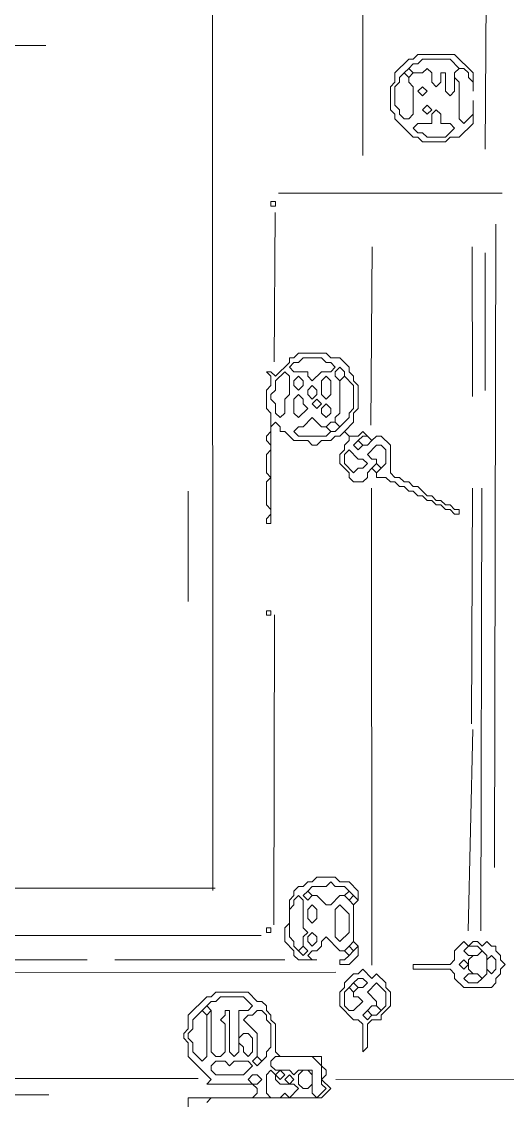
# Model space of a CAD drawing. Extents: x 10 to 1968, y 11 to 1392.
# Drawn here: x 1164.7 to 1270.5, y 624.4 to 859.2 of the extents above; entities that cross this region are included whole.
import ezdxf

# ---------------------------------------------------------------- set-up
doc = ezdxf.new("R2010")
doc.units = 0
for name, color, linetype, lineweight in [('TRACE_CURVE', 6, 'Continuous', 0), ('TRACE_STRAIGHT', 5, 'Continuous', 0), ('TRACE_TEXT_SYMBOL', 6, 'Continuous', 0)]:
    doc.layers.add(name, color=color, linetype=linetype, lineweight=lineweight)

msp = doc.modelspace()

# ---------------------------------------------------------------- linework, layer by layer
at = {"layer": 'TRACE_CURVE', "color": 6}
msp.add_lwpolyline([(1161, 854), (1170, 854), (1147, 854)], dxfattribs=at)
at = {"layer": 'TRACE_STRAIGHT', "color": 5}
for p, q in [((1239, 879), (1239, 830)), ((1265.62, 831.38), (1265.87, 866.37)), ((1206.3, 863.87), (1206.34, 670.12)), ((1220.62, 821.86), (1269.38, 821.84)), ((1219.7, 785.12), (1219.91, 817.63)), ((1267.71, 675.12), (1267.99, 815.12)), ((1240.74, 771.37), (1241.06, 810.13)), ((1262.83, 810.13), (1262.87, 777.62)), ((1265.62, 808.88), (1265.62, 778.88)), ((1201, 757), (1201, 733)), ((1240.86, 757.63), (1240.96, 653.88)), ((1262.65, 706.37), (1262.88, 757.63)), ((1264.73, 661.37), (1264.89, 757.63)), ((1219.6, 662.62), (1219.75, 730.13)), ((1261.91, 661.37), (1262.93, 705.13)), ((1108.13, 670.63), (1206.88, 670.61)), ((1066.87, 660.28), (1216.88, 660.3)), ((1135, 655), (1179, 655)), ((1185, 655), (1222, 655)), ((1108.12, 652.28), (1233.13, 652.32)), ((1141.87, 629.23), (1203.13, 629.2)), ((1233.12, 629.02), (1280.63, 629.09)), ((968.12, 625.62), (1170.63, 625.67))]:
    msp.add_line(p, q, dxfattribs=at)
at = {"layer": 'TRACE_TEXT_SYMBOL', "color": 6}
for points in [[(1251, 852), (1250, 851), (1249, 851), (1246, 848), (1246, 846), (1245, 845), (1245, 840), (1246, 839), (1246, 838), (1250, 834), (1251, 834), (1252, 833), (1257, 833), (1258, 834), (1260, 834), (1263, 837), (1263, 842), (1263, 839), (1261, 837), (1260, 838), (1260, 846), (1259, 847), (1259, 848), (1260, 849), (1261, 849), (1262, 848), (1262, 847), (1263, 846), (1263, 844), (1263, 848), (1259, 852)], [(1251, 850), (1252, 851), (1258, 851), (1260, 849), (1259, 848), (1259, 844), (1258, 843), (1257, 844), (1257, 848), (1256, 848), (1256, 846), (1255, 845), (1254, 846), (1254, 848), (1253, 849), (1252, 848), (1250, 848), (1249, 849), (1250, 850)], [(1247, 847), (1248, 848), (1249, 847), (1249, 846), (1250, 845), (1250, 839), (1249, 838), (1248, 838), (1247, 839), (1247, 840), (1246, 841), (1246, 845), (1247, 846)], [(1248, 848), (1249, 849), (1250, 848), (1249, 847)], [(1251, 844), (1252, 845), (1253, 844), (1252, 843)], [(1252, 840), (1253, 841), (1254, 840), (1253, 839)], [(1254, 839), (1255, 840), (1256, 839), (1256, 837), (1258, 837), (1259, 836), (1257, 834), (1253, 834), (1252, 835), (1251, 835), (1250, 836), (1251, 837), (1254, 837)], [(1219, 820), (1220, 820), (1220, 819), (1219, 819)], [(1225, 785), (1226, 786), (1230, 786), (1231, 785), (1232, 785), (1233, 784), (1232, 783), (1230, 783), (1228, 781), (1227, 782), (1227, 783), (1224, 783), (1223, 784), (1224, 785)], [(1222, 783), (1223, 782), (1223, 778), (1222, 777), (1222, 774), (1221, 773), (1220, 774), (1220, 776), (1219, 777), (1219, 778), (1220, 779), (1220, 781)], [(1224, 781), (1225, 782), (1226, 781), (1226, 780), (1225, 779), (1224, 780)], [(1230, 781), (1231, 782), (1232, 781), (1232, 778), (1231, 777), (1230, 778)], [(1233, 783), (1234, 784), (1235, 783), (1235, 782), (1234, 781), (1233, 782)], [(1234, 781), (1235, 782), (1237, 780), (1237, 775), (1236, 774), (1236, 773), (1234, 771), (1233, 772), (1233, 773), (1234, 774)], [(1227, 779), (1228, 780), (1229, 779), (1229, 778), (1228, 777), (1227, 778)], [(1224, 777), (1225, 778), (1226, 777), (1226, 776), (1227, 775), (1225, 773), (1224, 774)], [(1228, 776), (1229, 777), (1230, 776), (1229, 775)], [(1230, 775), (1231, 776), (1232, 775), (1232, 774), (1231, 773), (1230, 774)], [(1228, 773), (1230, 771), (1231, 771), (1232, 770), (1231, 769), (1225, 769), (1224, 770), (1225, 771), (1226, 771)], [(1231, 771), (1232, 772), (1233, 772), (1234, 771), (1233, 770), (1232, 770)], [(1237, 767), (1238, 768), (1239, 767), (1238, 766)], [(1238, 768), (1239, 769), (1240, 769), (1241, 768), (1240, 767), (1239, 767)], [(1235, 765), (1236, 766), (1238, 764), (1239, 764), (1240, 763), (1239, 762), (1238, 762), (1237, 761), (1235, 763)], [(1242, 767), (1243, 767), (1244, 766), (1244, 763), (1243, 762), (1242, 763), (1242, 764), (1241, 764), (1240, 765)], [(1241, 762), (1242, 763), (1243, 762), (1242, 761)], [(1218, 731), (1219, 731), (1219, 730), (1218, 730)], [(1229, 673), (1228, 672), (1227, 672), (1226, 671), (1225, 671), (1224, 670), (1224, 669), (1223, 668), (1223, 663), (1222, 662), (1222, 659), (1224, 657), (1224, 656), (1225, 655), (1229, 655), (1228, 655), (1227, 656), (1228, 657), (1229, 657), (1230, 658), (1230, 659), (1231, 660), (1234, 657), (1235, 657), (1236, 656), (1235, 655), (1234, 655), (1234, 654), (1236, 654), (1238, 656), (1238, 658), (1237, 659), (1237, 667), (1238, 668), (1238, 670), (1236, 672), (1234, 672), (1233, 673)], [(1231, 671), (1232, 672), (1233, 671), (1235, 671), (1236, 670), (1235, 669), (1234, 669), (1232, 667), (1231, 667), (1229, 669), (1228, 669), (1227, 670), (1228, 671)], [(1224, 668), (1225, 669), (1226, 668), (1226, 662), (1227, 661), (1226, 660), (1226, 658), (1225, 657), (1224, 658), (1224, 659), (1223, 660), (1223, 666), (1224, 667)], [(1226, 669), (1227, 670), (1228, 669), (1227, 668)], [(1235, 669), (1236, 670), (1237, 669), (1236, 668)], [(1236, 668), (1237, 669), (1238, 668), (1237, 667)], [(1227, 666), (1228, 667), (1229, 666), (1229, 664), (1228, 663), (1227, 664)], [(1233, 666), (1234, 667), (1236, 665), (1236, 661), (1234, 659), (1233, 660)], [(1218, 662), (1219, 662), (1219, 661), (1218, 661)], [(1227, 660), (1228, 661), (1229, 660), (1229, 659), (1228, 658), (1227, 659)], [(1225, 657), (1226, 658), (1227, 657), (1226, 656)], [(1235, 657), (1236, 658), (1237, 657), (1236, 656)], [(1236, 658), (1237, 659), (1238, 658), (1237, 657)], [(1261, 659), (1259, 657), (1259, 655), (1258, 654), (1250, 654), (1250, 653), (1258, 653), (1259, 652), (1259, 651), (1261, 649), (1267, 649), (1268, 650), (1268, 651), (1269, 652), (1269, 653), (1270, 654), (1269, 655), (1269, 656), (1268, 657), (1268, 658), (1267, 658), (1266, 659), (1265, 658), (1264, 659), (1263, 659), (1262, 658)], [(1261, 657), (1262, 658), (1264, 658), (1265, 657), (1264, 656), (1262, 656)], [(1260, 654), (1261, 655), (1262, 654), (1261, 653)], [(1264, 656), (1265, 657), (1266, 656), (1266, 652), (1265, 651), (1264, 652), (1263, 652), (1262, 653), (1262, 655), (1263, 656)], [(1266, 655), (1267, 656), (1268, 655), (1268, 653), (1267, 652), (1266, 653)], [(1239, 653), (1238, 652), (1237, 652), (1235, 650), (1235, 649), (1234, 648), (1234, 645), (1237, 642), (1238, 642), (1239, 641), (1239, 635), (1240, 636), (1240, 641), (1241, 642), (1243, 642), (1243, 643), (1245, 645), (1245, 648), (1244, 649), (1244, 650), (1242, 652), (1241, 651)], [(1237, 650), (1238, 651), (1239, 651), (1240, 650), (1239, 649), (1238, 649)], [(1261, 651), (1262, 652), (1264, 652), (1265, 651), (1264, 650), (1262, 650)], [(1235, 648), (1236, 649), (1237, 648), (1237, 647), (1238, 647), (1239, 646), (1237, 644), (1236, 644), (1235, 645)], [(1236, 649), (1237, 650), (1238, 649), (1237, 648)], [(1242, 650), (1244, 648), (1244, 645), (1243, 644), (1242, 645), (1242, 646), (1240, 648)], [(1207, 646), (1208, 647), (1213, 647), (1215, 645), (1214, 644), (1212, 644), (1212, 635), (1211, 634), (1210, 635), (1210, 644), (1209, 644), (1209, 643), (1208, 642), (1209, 641), (1209, 635), (1208, 634), (1207, 634), (1206, 635), (1206, 644), (1205, 645), (1206, 646)], [(1204, 644), (1205, 643), (1205, 634), (1204, 633), (1202, 635), (1202, 637), (1201, 638), (1201, 639), (1202, 640), (1202, 642)], [(1204, 644), (1205, 645), (1206, 644), (1205, 643)], [(1215, 643), (1216, 644), (1217, 644), (1218, 643), (1218, 642), (1219, 641), (1219, 636), (1218, 635), (1218, 634), (1217, 633), (1216, 634), (1216, 639), (1213, 642), (1214, 643)], [(1239, 643), (1240, 644), (1241, 643), (1240, 642)], [(1240, 644), (1241, 645), (1242, 645), (1243, 644), (1242, 643), (1241, 643)], [(1212, 638), (1213, 639), (1214, 639), (1215, 638), (1215, 635), (1214, 634), (1213, 635), (1213, 636), (1212, 637)], [(1215, 633), (1216, 634), (1217, 633), (1216, 632)], [(1219, 633), (1220, 634), (1228, 634), (1230, 632), (1230, 628), (1231, 627), (1229, 625), (1228, 626), (1228, 631), (1225, 631), (1224, 630), (1223, 631), (1220, 631), (1219, 632)], [(1206, 632), (1207, 633), (1209, 633), (1210, 632), (1211, 633), (1214, 633), (1215, 632), (1213, 630), (1207, 630), (1206, 631)], [(1214, 629), (1215, 630), (1216, 630), (1217, 629), (1216, 628), (1215, 628)], [(1218, 630), (1219, 631), (1220, 630), (1220, 629), (1221, 628), (1224, 628), (1225, 627), (1223, 625), (1222, 626), (1221, 625), (1219, 625), (1218, 626)], [(1220, 630), (1221, 631), (1222, 630), (1221, 629)], [(1222, 629), (1223, 630), (1224, 629), (1223, 628)], [(1225, 630), (1226, 631), (1227, 631), (1228, 630), (1228, 628), (1227, 627), (1226, 627), (1225, 628)]]:
    msp.add_lwpolyline(points, close=True, dxfattribs=at)
for points in [[(1225, 787), (1224, 786), (1223, 786), (1223, 785), (1220, 782), (1219, 783), (1218, 783), (1219, 782), (1219, 780), (1218, 779), (1218, 775), (1219, 774), (1219, 770), (1218, 769), (1218, 768), (1219, 767), (1219, 766), (1218, 765), (1218, 761), (1219, 760), (1218, 759), (1218, 754), (1219, 753), (1219, 752), (1218, 751), (1218, 750), (1219, 750), (1219, 771), (1220, 772), (1221, 771), (1221, 770), (1222, 770), (1224, 768), (1227, 768), (1228, 767), (1229, 767), (1230, 768), (1232, 768), (1233, 769), (1234, 769), (1235, 770), (1236, 769), (1236, 768), (1235, 767), (1235, 766), (1234, 765), (1234, 763), (1236, 761), (1236, 760), (1237, 759), (1239, 759), (1240, 760), (1240, 761), (1241, 762), (1242, 761), (1242, 760), (1244, 760), (1245, 759), (1246, 759), (1247, 758), (1248, 758), (1249, 757), (1250, 757), (1251, 756)], [(1251, 756), (1252, 756), (1253, 755), (1254, 755), (1255, 754), (1256, 754), (1257, 753), (1258, 753), (1259, 752), (1260, 752), (1260, 753), (1259, 753), (1258, 754), (1257, 754), (1256, 755), (1255, 755), (1254, 756), (1253, 756), (1251, 758), (1250, 758), (1249, 759), (1248, 759), (1247, 760), (1246, 760), (1245, 761), (1245, 767), (1243, 769), (1242, 769), (1241, 768), (1239, 770), (1238, 769), (1236, 769), (1235, 770), (1237, 772), (1237, 774), (1238, 775), (1238, 780), (1237, 781), (1237, 782), (1236, 783), (1236, 784), (1234, 786), (1232, 786), (1231, 787), (1225, 787)], [(1207, 648), (1206, 647), (1205, 647), (1201, 643), (1201, 640), (1200, 639), (1200, 638), (1201, 637), (1201, 634), (1206, 629), (1205, 628), (1215, 628), (1216, 627), (1216, 626), (1215, 625), (1201, 625), (1201, 615)], [(1205, 624), (1206, 625), (1230, 625), (1232, 627), (1230, 629), (1231, 630), (1231, 631), (1230, 632), (1230, 634), (1221, 634), (1220, 635), (1220, 641), (1219, 642), (1219, 643), (1218, 644), (1218, 645), (1217, 646), (1216, 646), (1214, 648), (1207, 648)]]:
    msp.add_lwpolyline(points, dxfattribs=at)

doc.saveas('drawing.dxf')
